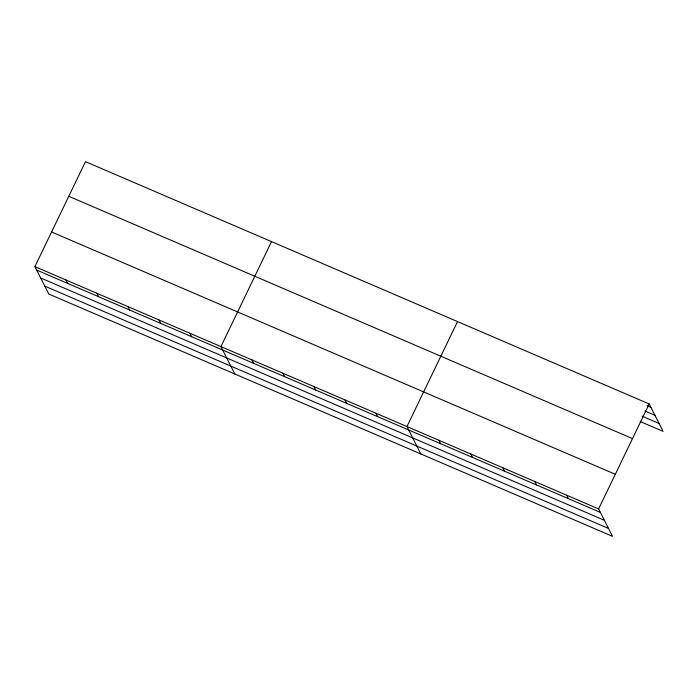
<?xml version="1.0" encoding="UTF-8"?>
<svg xmlns="http://www.w3.org/2000/svg" width="698" height="698" viewBox="0 0 698 698"><rect width="100%" height="100%" fill="white"/><g stroke="black" fill="none" stroke-linecap="round" stroke-linejoin="round"><path stroke-width="1.05" d="M34.9 266.619L598.614 508.938L612.521 536.352L48.808 294.033L34.9 266.619L85.479 161.648L649.192 403.968L663.1 431.381L640.145 421.513M271.505 241.613L220.926 346.583L234.833 373.997M457.53 321.577L406.951 426.548L420.859 453.962M598.614 508.938L649.192 403.968M646.95 405.704L650.946 407.423M644.978 411.043L654.96 415.327M642.116 416.183L659.087 423.477M68.788 196.286L632.501 438.606M51.591 231.98L615.304 474.3M36.654 270.074L600.367 512.393M40.667 277.979L604.381 520.298M44.794 286.128L608.508 528.447M566.671 495.205L568.425 498.66M534.729 481.472L536.483 484.927M502.778 467.739L504.532 471.202M470.836 454.014L472.59 457.469M438.894 440.281L440.647 443.736M375.943 413.216L377.697 416.68M344.943 399.893L346.697 403.348M313.934 386.561L315.688 390.025M282.934 373.238L284.688 376.693M251.926 359.906L253.679 363.37M189.917 333.251L191.671 336.715M158.917 319.928L160.671 323.383M127.909 306.596L129.662 310.06M96.909 293.273L98.662 296.729M65.9 279.942L67.662 283.405"/></g></svg>
